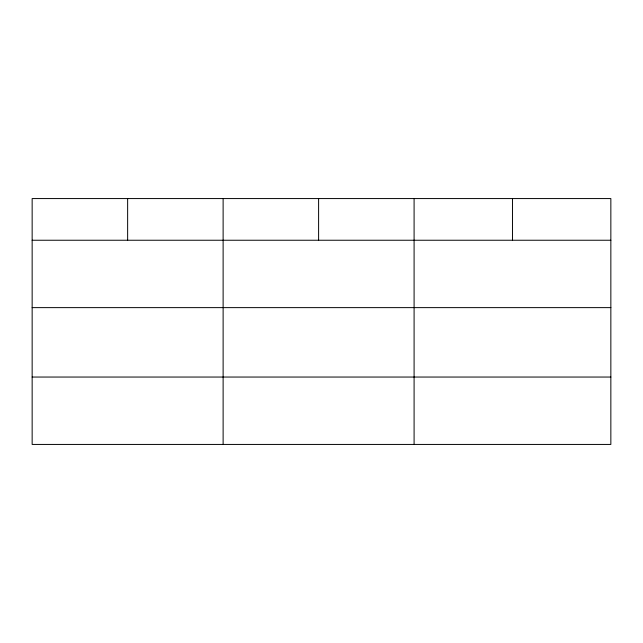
<?xml version="1.0" encoding="UTF-8"?>
<svg xmlns="http://www.w3.org/2000/svg" width="643" height="643" viewBox="0 0 643 643"><rect width="100%" height="100%" fill="white"/><g stroke="black" fill="none" stroke-linecap="round" stroke-linejoin="round"><path stroke-width="0.96" d="M610.85 307.627L610.85 198.566L32.15 198.566L32.15 444.434L610.85 444.434L610.85 307.627L32.15 307.627M32.15 240.241L610.85 240.241M32.15 377.047L610.85 377.047M512.471 198.566L512.471 240.241M414.092 198.566L414.092 444.434M318.606 198.566L318.606 240.241M223.121 198.566L223.121 444.434M127.636 198.566L127.636 240.241"/></g></svg>
